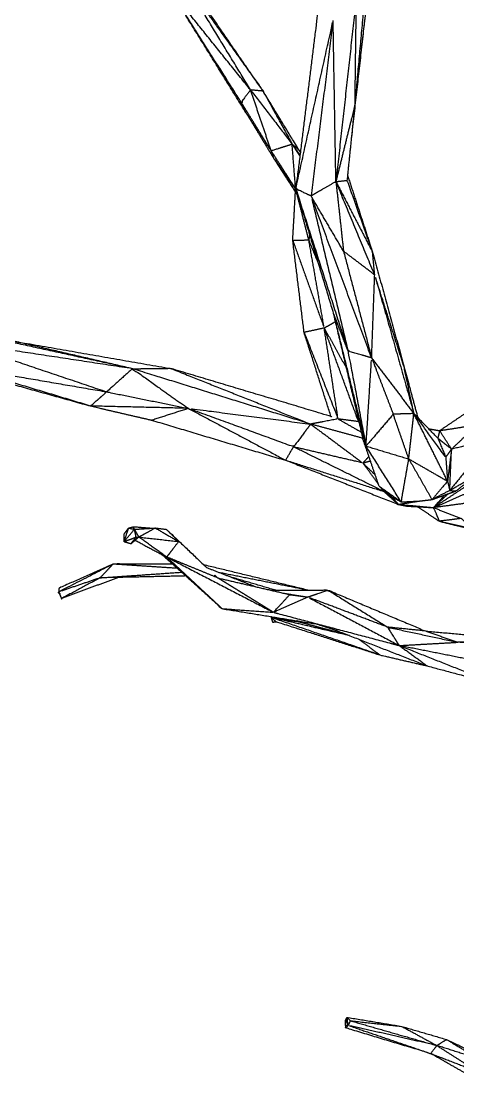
# Model space of a CAD drawing. Header units: centimetres. Extents: x 7653 to 15270, y 5751 to 14937.
# Drawn here: x 8053 to 8308, y 6570 to 7188 of the extents above; entities that cross this region are included whole.
import ezdxf

# ---------------------------------------------------------------- set-up
doc = ezdxf.new("R2010")
doc.units = ezdxf.units.CM
doc.layers.add('Make2D$Visible$Curves$Layer0', color=7, linetype='Continuous', true_color=0x000000)

msp = doc.modelspace()

# ---------------------------------------------------------------- linework, layer by layer
at = {"layer": 'Make2D$Visible$Curves$Layer0'}
for points, knots in [([(8317.17, 7383), (8321.12, 7374.98), (8325.07, 7366.97), (8326.81, 7348.73), (8328.55, 7330.5), (8321.85, 7311.76), (8315.15, 7293.02), (8304.46, 7272.86), (8293.77, 7252.7), (8275.92, 7232.65), (8258.08, 7212.6), (8256.67, 7209.49), (8255.27, 7206.37), (8250.44, 7163.42), (8245.6, 7120.46)], [0.699194, 0.699194, 0.699194, 1, 1, 2, 2, 3, 3, 4, 4, 5, 5, 6, 6, 6.799018, 6.799018, 6.799018]), ([(8215.8, 7111.8), (8215.43, 7112.37), (8215.06, 7112.94), (8204.57, 7130.15), (8194.08, 7147.37), (8173.58, 7177.14), (8153.08, 7206.92), (8150.19, 7209.87), (8147.29, 7212.82), (8129.69, 7227.43), (8112.08, 7242.04), (8110.18, 7242.03), (8108.28, 7242.03), (8107.22, 7240.78), (8106.15, 7239.54), (8106.22, 7238.46), (8106.3, 7237.39), (8106.84, 7236.05), (8107.37, 7234.71), (8124.74, 7218.64), (8142.11, 7202.57)], [3.948775, 3.948775, 3.948775, 4, 4, 5, 5, 6, 6, 7, 7, 8, 8, 9, 9, 10, 10, 11, 11, 12, 12, 12.996767, 12.996767, 12.996767]), ([(8108.28, 7242.03), (8127.79, 7227.42), (8147.29, 7212.82), (8170.69, 7180.09), (8194.08, 7147.37), (8202.54, 7131.94), (8210.99, 7116.5)], [2, 2, 2, 3, 3, 4, 4, 5, 5, 5]), ([(8220.14, 7212.84), (8222.89, 7201.92), (8225.64, 7191.01), (8219.39, 7140.68), (8213.14, 7090.35), (8224, 7054.43), (8234.86, 7018.51), (8243.58, 6981.55), (8252.29, 6944.59)], [0.352083, 0.352083, 0.352083, 1, 1, 2, 2, 3, 3, 4, 4, 4]), ([(8186.77, 7148.05), (8184.02, 7144.48), (8181.27, 7140.92), (8160.36, 7173.9), (8139.45, 7206.87)], [0, 0, 0, 1, 1, 2, 2, 2]), ([(8255.27, 7206.37), (8251.39, 7172.65), (8247.51, 7138.92), (8242.03, 7116.77), (8236.56, 7094.61)], [1, 1, 1, 2, 2, 3, 3, 3]), ([(8255.27, 7206.37), (8254, 7201.27), (8252.74, 7196.17), (8250.12, 7167.55), (8247.51, 7138.92)], [0, 0, 0, 1, 1, 2, 2, 2]), ([(8213.14, 7090.35), (8224.03, 7139.45), (8234.93, 7188.54), (8228.5, 7137.38), (8222.07, 7086.21)], [0, 0, 0, 1, 1, 2, 2, 2]), ([(7899.08, 7169.18), (7906.93, 7156.97), (7914.78, 7144.75), (7923.55, 7125.79), (7932.32, 7106.83), (7947.97, 7074.83), (7963.62, 7042.83), (7977.8, 7025.03), (7991.98, 7007.23), (8004.48, 6996.98), (8016.99, 6986.72), (8026.22, 6983.29), (8035.45, 6979.86), (8064.43, 6971.77), (8093.42, 6963.67), (8111.18, 6959.58), (8128.94, 6955.48)], [0.187458, 0.187458, 0.187458, 1, 1, 2, 2, 3, 3, 4, 4, 5, 5, 6, 6, 7, 7, 8, 8, 8]), ([(8194.08, 7147.37), (8190.43, 7147.71), (8186.77, 7148.05), (8198.88, 7132.27), (8210.99, 7116.5)], [0, 0, 0, 1, 1, 2, 2, 2]), ([(8184.18, 7134.63), (8192.34, 7121.18), (8200.5, 7107.74), (8206.72, 7098.11), (8212.95, 7088.49)], [0, 0, 0, 1, 1, 1.866739, 1.866739, 1.866739]), ([(8213.05, 7090.36), (8205.91, 7101.47), (8198.77, 7112.59), (8204.88, 7114.55), (8210.99, 7116.5)], [0, 0, 0, 1, 1, 2, 2, 2]), ([(8221.23, 7063.6), (8220.99, 7062.11), (8220.75, 7060.61), (8216.9, 7075.48), (8213.05, 7090.36), (8212.02, 7103.43), (8210.99, 7116.5)], [0.909196, 0.909196, 0.909196, 1, 1, 2, 2, 3, 3, 3]), ([(8215.52, 7109.58), (8213.26, 7113.04), (8210.99, 7116.5), (8213.29, 7113.3), (8215.59, 7110.1)], [0.6977369, 0.6977369, 0.6977369, 1, 1, 1.2475456, 1.2475456, 1.2475456]), ([(7960.2, 7103.78), (7982.44, 7068.92), (8004.68, 7034.07), (8026.46, 7017.83), (8048.25, 7001.6), (8094.26, 6993.58), (8140.26, 6985.56)], [-1, -1, -1, 0, 0, 1, 1, 2, 2, 2]), ([(8236.56, 7094.61), (8239.78, 7094.95), (8243.01, 7095.3), (8250.47, 7074.36), (8257.93, 7053.42)], [0, 0, 0, 1, 1, 2, 2, 2]), ([(8243.32, 7098.38), (8250.63, 7075.9), (8257.93, 7053.42), (8267.12, 7020.01), (8276.3, 6986.6), (8280.33, 6971.76), (8284.35, 6956.91)], [0.010512, 0.010512, 0.010512, 1, 1, 2, 2, 2.953031, 2.953031, 2.953031]), ([(8233.68, 6957.61), (8225.84, 6982.12), (8218, 7006.63), (8214.68, 7033.47), (8211.36, 7060.31), (8212.21, 7075.33), (8213.05, 7090.36)], [0, 0, 0, 1, 1, 2, 2, 3, 3, 3]), ([(8222.07, 7086.21), (8217.61, 7088.28), (8213.14, 7090.35), (8228.38, 7043.06), (8243.62, 6995.77)], [0, 0, 0, 1, 1, 2, 2, 2]), ([(8259.19, 7040.16), (8247.88, 7067.38), (8236.56, 7094.61), (8229.32, 7090.41), (8222.07, 7086.21)], [0, 0, 0, 1, 1, 2, 2, 2]), ([(8259.19, 7040.16), (8250.09, 7047.08), (8240.99, 7054.01), (8231.53, 7070.11), (8222.07, 7086.21)], [0, 0, 0, 1, 1, 2, 2, 2]), ([(8257.39, 6991.75), (8239.73, 7038.98), (8222.07, 7086.21), (8232.85, 7040.99), (8243.62, 6995.77)], [0, 0, 0, 1, 1, 2, 2, 2]), ([(8211.36, 7060.31), (8220.55, 7034.75), (8229.73, 7009.19), (8225.24, 7034.9), (8220.75, 7060.61)], [0, 0, 0, 1, 1, 2, 2, 2]), ([(8276.3, 6986.6), (8267.75, 7013.38), (8259.19, 7040.16), (8270.62, 6999.72), (8282.05, 6959.28)], [0, 0, 0, 1, 1, 2, 2, 2]), ([(8290.65, 6950.44), (8293.87, 6949.88), (8297.09, 6949.33), (8305.44, 6954.97), (8313.8, 6960.61), (8328.81, 6975.32), (8343.82, 6990.03), (8362.38, 7000), (8380.93, 7009.98), (8402.66, 7015.49), (8424.39, 7021), (8431.08, 7026.43), (8437.77, 7031.85)], [-3.886342, -3.886342, -3.886342, -3, -3, -2, -2, -1, -1, 0, 0, 1, 1, 1.231173, 1.231173, 1.231173]), ([(8243.62, 6995.77), (8239.24, 7007.14), (8234.86, 7018.51), (8244.49, 6979.41), (8254.12, 6940.3)], [0, 0, 0, 1, 1, 2, 2, 2]), ([(8249.95, 6954.53), (8249.86, 6954.57), (8249.76, 6954.61), (8239.75, 6981.9), (8229.73, 7009.19)], [0.988704, 0.988704, 0.988704, 1, 1, 2, 2, 2]), ([(8218, 7006.63), (8227.92, 6981.4), (8237.83, 6956.16), (8229.81, 6954.65), (8221.78, 6953.15)], [0, 0, 0, 1, 1, 2, 2, 2]), ([(8257.39, 6991.75), (8250.5, 6993.76), (8243.62, 6995.77), (8248.87, 6968.04), (8254.12, 6940.3)], [0, 0, 0, 1, 1, 2, 2, 2]), ([(8254.12, 6940.3), (8255.75, 6966.03), (8257.39, 6991.75), (8263.7, 6975.33), (8270.01, 6958.91)], [0, 0, 0, 1, 1, 2, 2, 2]), ([(8221.78, 6953.15), (8169.81, 6969.3), (8117.84, 6985.46), (8134.08, 6973.91), (8150.33, 6962.36)], [0, 0, 0, 1, 1, 2, 2, 2]), ([(8117.84, 6985.46), (8129.05, 6985.51), (8140.26, 6985.56), (8181.02, 6969.35), (8221.78, 6953.15)], [0, 0, 0, 1, 1, 2, 2, 2]), ([(8233.68, 6957.61), (8233.68, 6957.61), (8233.68, 6957.61), (8186.97, 6971.59), (8140.26, 6985.56)], [0.999203, 0.999203, 0.999203, 1, 1, 2, 2, 2]), ([(8150.33, 6962.36), (8126.55, 6967.16), (8102.78, 6971.96), (8098.1, 6967.82), (8093.42, 6963.67), (8121.87, 6963.02), (8150.33, 6962.36)], [0, 0, 0, 1, 1, 2, 2, 3, 3, 3]), ([(8292.62, 6909.14), (8299.56, 6911.61), (8306.49, 6914.08), (8312.84, 6918.93), (8319.18, 6923.77), (8339.17, 6945.65), (8359.17, 6967.52)], [-2, -2, -2, -1, -1, 0, 0, 0.853328, 0.853328, 0.853328]), ([(8128.94, 6955.48), (8128.94, 6955.48), (8128.94, 6955.48), (8139.64, 6958.92), (8150.33, 6962.36)], [0.999986, 0.999986, 0.999986, 1, 1, 2, 2, 2]), ([(8150.33, 6962.36), (8178.77, 6947.23), (8207.22, 6932.1), (8209.55, 6935.98), (8211.87, 6939.86)], [0, 0, 0, 1, 1, 2, 2, 2]), ([(8221.78, 6953.15), (8186.05, 6957.75), (8150.33, 6962.36), (8181.1, 6951.11), (8211.87, 6939.86), (8216.83, 6946.5), (8221.78, 6953.15)], [0, 0, 0, 1, 1, 2, 2, 3, 3, 3]), ([(8279.07, 6932.82), (8280.56, 6946.05), (8282.05, 6959.28), (8276.03, 6959.1), (8270.01, 6958.91)], [0, 0, 0, 1, 1, 2, 2, 2]), ([(8297.09, 6949.33), (8308.09, 6951.08), (8319.09, 6952.83), (8316.45, 6956.72), (8313.8, 6960.61)], [1, 1, 1, 2, 2, 3, 3, 3]), ([(8279.07, 6932.82), (8266.59, 6936.56), (8254.12, 6940.3), (8262.07, 6949.61), (8270.01, 6958.91), (8274.54, 6945.87), (8279.07, 6932.82)], [0, 0, 0, 1, 1, 2, 2, 3, 3, 3]), ([(8297.09, 6949.33), (8296.54, 6947.13), (8296, 6944.94), (8298.32, 6939.41), (8300.64, 6933.88), (8291.34, 6946.58), (8282.05, 6959.28)], [0, 0, 0, 1, 1, 2, 2, 3, 3, 3]), ([(8221.78, 6953.15), (8237.05, 6941.79), (8252.31, 6930.44), (8232.09, 6935.15), (8211.87, 6939.86)], [0, 0, 0, 1, 1, 2, 2, 2]), ([(8296, 6944.94), (8300.01, 6941.74), (8304.02, 6938.54), (8311.56, 6945.68), (8319.09, 6952.83)], [0, 0, 0, 1, 1, 2, 2, 2]), ([(8274.65, 6907.75), (8264.39, 6924.02), (8254.12, 6940.3), (8253.21, 6942.45), (8252.29, 6944.59)], [0, 0, 0, 1, 1, 2, 2, 2]), ([(8269.47, 6910.43), (8266.96, 6912.15), (8264.44, 6913.87), (8238.15, 6926.87), (8211.87, 6939.86)], [1, 1, 1, 2, 2, 3, 3, 3]), ([(8261.73, 6916.98), (8268.19, 6912.37), (8274.65, 6907.75), (8276.86, 6920.28), (8279.07, 6932.82)], [0, 0, 0, 1, 1, 2, 2, 2]), ([(8279.07, 6932.82), (8290.38, 6926.34), (8301.7, 6919.86), (8297.16, 6914.5), (8292.62, 6909.14)], [0, 0, 0, 1, 1, 2, 2, 2]), ([(8279.07, 6932.82), (8285.85, 6920.98), (8292.62, 6909.14), (8292.63, 6909.14), (8292.63, 6909.14)], [0, 0, 0, 1, 1, 1.000436, 1.000436, 1.000436]), ([(8301.7, 6919.86), (8302.34, 6917.15), (8302.98, 6914.44), (8297.8, 6911.79), (8292.62, 6909.14)], [0, 0, 0, 1, 1, 2, 2, 2]), ([(8269.47, 6910.43), (8271.16, 6908.39), (8272.86, 6906.34), (8283.19, 6905.39), (8293.53, 6904.43)], [0, 0, 0, 1, 1, 2, 2, 2]), ([(8272.86, 6906.34), (8275.41, 6905.83), (8277.95, 6905.31), (8285.74, 6904.87), (8293.53, 6904.43)], [0, 0, 0, 1, 1, 2, 2, 2]), ([(8274.65, 6907.75), (8279.91, 6908), (8285.17, 6908.26), (8288.9, 6908.7), (8292.62, 6909.14)], [0, 0, 0, 1, 1, 2, 2, 2]), ([(8284.24, 6904.96), (8290.54, 6900.74), (8296.83, 6896.52), (8307.62, 6893.85), (8318.4, 6891.18), (8328.12, 6877.46), (8337.85, 6863.74)], [0.230177, 0.230177, 0.230177, 1, 1, 2, 2, 3, 3, 3]), ([(8317.55, 6907.66), (8305.54, 6906.04), (8293.53, 6904.43), (8295.18, 6900.48), (8296.83, 6896.52)], [0, 0, 0, 1, 1, 2, 2, 2]), ([(8316.21, 6892.25), (8306.52, 6894.38), (8296.83, 6896.52), (8303.3, 6897.31), (8309.76, 6898.09), (8312.99, 6895.17), (8316.21, 6892.25)], [0, 0, 0, 1, 1, 2, 2, 3, 3, 3]), ([(8119.87, 6887.06), (8116.41, 6885.76), (8112.95, 6884.47), (8114.29, 6888.5), (8115.63, 6892.53)], [0, 0, 0, 1, 1, 2, 2, 2]), ([(8112.95, 6884.47), (8113, 6886.79), (8113.05, 6889.12), (8114.34, 6890.83), (8115.63, 6892.53), (8117.06, 6892.92), (8118.49, 6893.3), (8123.88, 6892.87), (8129.28, 6892.44)], [0, 0, 0, 1, 1, 2, 2, 3, 3, 3.561946, 3.561946, 3.561946]), ([(8115.63, 6892.53), (8117.27, 6892.16), (8118.91, 6891.78), (8120.22, 6889.53), (8121.52, 6887.28)], [1, 1, 1, 2, 2, 3, 3, 3]), ([(8118.91, 6891.78), (8125.04, 6892.17), (8131.17, 6892.56), (8134.42, 6892.16), (8137.68, 6891.76), (8149.4, 6880.62), (8161.11, 6869.48)], [0, 0, 0, 1, 1, 2, 2, 3, 3, 3]), ([(8118.91, 6891.78), (8119.39, 6889.42), (8119.87, 6887.06), (8120.7, 6887.17), (8121.52, 6887.28)], [0, 0, 0, 1, 1, 2, 2, 2]), ([(8121.52, 6887.28), (8126.35, 6889.92), (8131.17, 6892.56), (8137.96, 6888.59), (8144.75, 6884.62)], [0, 0, 0, 1, 1, 2, 2, 2]), ([(8137.84, 6875.59), (8141.29, 6880.11), (8144.75, 6884.62), (8133.14, 6885.95), (8121.52, 6887.28), (8129.68, 6881.44), (8137.84, 6875.59)], [0, 0, 0, 1, 1, 2, 2, 3, 3, 3]), ([(8135.21, 6876.99), (8152.66, 6861.25), (8170.11, 6845.51), (8198.53, 6840.89), (8226.94, 6836.28)], [0.073883, 0.073883, 0.073883, 1, 1, 1.973483, 1.973483, 1.973483]), ([(8200.1, 6843.36), (8183.81, 6853.4), (8167.53, 6863.44), (8152.68, 6869.51), (8137.84, 6875.59), (8153.97, 6860.55), (8170.11, 6845.51)], [0, 0, 0, 1, 1, 2, 2, 3, 3, 3]), ([(8106.47, 6871.49), (8090.67, 6863.38), (8074.86, 6855.27), (8075.67, 6853.35), (8076.48, 6851.42), (8076.47, 6851.32), (8076.45, 6851.22)], [0, 0, 0, 1, 1, 2, 2, 3, 3, 3]), ([(8141.29, 6871.51), (8123.88, 6871.5), (8106.47, 6871.49), (8090.73, 6864.47), (8075, 6857.46), (8074.93, 6856.37), (8074.86, 6855.27), (8075.66, 6853.24), (8076.45, 6851.22), (8076.64, 6851.39), (8076.83, 6851.56)], [1.317388, 1.317388, 1.317388, 2, 2, 3, 3, 4, 4, 5, 5, 5.168684, 5.168684, 5.168684]), ([(8106.47, 6871.49), (8102.72, 6867.48), (8098.98, 6863.48), (8086.92, 6859.38), (8074.86, 6855.27)], [0, 0, 0, 1, 1, 2, 2, 2]), ([(8165.79, 6865.05), (8166.66, 6864.24), (8167.53, 6863.44), (8166.68, 6864.24), (8165.82, 6865.04)], [0.9237742, 0.9237742, 0.9237742, 1, 1, 1.2662166, 1.2662166, 1.2662166]), ([(8198.8, 6856.21), (8215.35, 6856.27), (8231.89, 6856.33), (8260.43, 6844.38), (8288.96, 6832.43), (8316.97, 6829.91), (8344.98, 6827.39)], [0.098416, 0.098416, 0.098416, 1, 1, 2, 2, 2.899686, 2.899686, 2.899686]), ([(8220.11, 6852.27), (8226, 6854.3), (8231.89, 6856.33), (8249.32, 6845.52), (8266.74, 6834.7)], [0, 0, 0, 1, 1, 2, 2, 2]), ([(8220.11, 6852.27), (8214.87, 6852.99), (8209.63, 6853.7), (8204.86, 6848.53), (8200.1, 6843.36), (8210.1, 6847.82), (8220.11, 6852.27)], [0, 0, 0, 1, 1, 2, 2, 3, 3, 3]), ([(8266.74, 6834.7), (8243.43, 6843.49), (8220.11, 6852.27), (8246.84, 6838.13), (8273.57, 6823.98)], [0, 0, 0, 1, 1, 2, 2, 2]), ([(8198.99, 6840.82), (8198.86, 6840.61), (8198.72, 6840.39), (8199.17, 6838.98), (8199.61, 6837.57), (8200.6, 6837.76), (8201.6, 6837.95), (8231.9, 6828.22), (8262.2, 6818.49), (8276.06, 6815.28), (8289.92, 6812.06), (8310.6, 6806.59), (8331.29, 6801.12), (8341.04, 6793.36), (8350.78, 6785.6), (8356.24, 6773.55), (8361.7, 6761.49), (8369.4, 6736.54), (8377.1, 6711.58)], [3.862159, 3.862159, 3.862159, 4, 4, 5, 5, 6, 6, 7, 7, 8, 8, 9, 9, 10, 10, 11, 11, 12, 12, 12]), ([(8214.16, 6838.35), (8214.73, 6838.08), (8215.3, 6837.8), (8214.51, 6838.12), (8213.71, 6838.43)], [2.9123505, 2.9123505, 2.9123505, 3, 3, 3.1085151, 3.1085151, 3.1085151]), ([(8273.57, 6823.98), (8270.16, 6829.34), (8266.74, 6834.7), (8287.2, 6830.3), (8307.66, 6825.89)], [0, 0, 0, 1, 1, 2, 2, 2]), ([(8330.39, 6812.63), (8301.98, 6818.3), (8273.57, 6823.98), (8302.43, 6812.55), (8331.29, 6801.12)], [0, 0, 0, 1, 1, 2, 2, 2]), ([(8316.52, 6570.1), (8314.13, 6572.41), (8311.74, 6574.71), (8301.81, 6580.35), (8291.89, 6585.99), (8267.18, 6593.43), (8242.47, 6600.86), (8242.34, 6601.74), (8242.21, 6602.61), (8242.19, 6604), (8242.18, 6605.39), (8242.63, 6606.26), (8243.08, 6607.12), (8259.02, 6604.48), (8274.97, 6601.84)], [-5, -5, -5, -4, -4, -3, -3, -2, -2, -1, -1, 0, 0, 1, 1, 2, 2, 2]), ([(8243.65, 6602.44), (8243.36, 6604.78), (8243.08, 6607.12), (8244.01, 6606.13), (8244.95, 6605.14), (8259.96, 6603.49), (8274.97, 6601.84), (8285.19, 6596.26), (8295.4, 6590.69)], [0, 0, 0, 1, 1, 2, 2, 3, 3, 4, 4, 4]), ([(8295.4, 6590.69), (8269.52, 6596.57), (8243.65, 6602.44), (8267.77, 6594.22), (8291.89, 6585.99)], [0, 0, 0, 1, 1, 2, 2, 2]), ([(8295.4, 6590.69), (8293.64, 6588.34), (8291.89, 6585.99), (8305.62, 6580.72), (8319.36, 6575.45)], [0, 0, 0, 1, 1, 2, 2, 2]), ([(8295.4, 6590.69), (8298.24, 6592.44), (8301.07, 6594.19), (8310.7, 6588.47), (8320.33, 6582.74)], [0, 0, 0, 1, 1, 2, 2, 2]), ([(8320.33, 6582.74), (8307.87, 6586.72), (8295.4, 6590.69), (8307.38, 6583.07), (8319.36, 6575.45)], [0, 0, 0, 1, 1, 2, 2, 2])]:
    msp.add_open_spline(points, degree=2, knots=knots, dxfattribs=at)
for points in [[(8186.77, 7148.05), (8167.03, 7180.43), (8147.29, 7212.82)], [(8184.18, 7134.63), (8161.82, 7170.75), (8139.45, 7206.87)], [(8186.77, 7148.05), (8163.11, 7177.46), (8139.45, 7206.87)], [(8248.29, 7200.36), (8242.42, 7147.48), (8236.56, 7094.61)], [(8248.29, 7200.36), (8247.9, 7169.64), (8247.51, 7138.92)], [(8236.56, 7094.61), (8235.74, 7141.58), (8234.93, 7188.54)], [(8198.77, 7112.59), (8192.77, 7130.32), (8186.77, 7148.05)], [(8184.18, 7134.63), (8182.73, 7137.77), (8181.27, 7140.92)], [(8198.77, 7112.59), (8190.02, 7126.75), (8181.27, 7140.92)], [(8247.51, 7138.92), (8245.26, 7117.11), (8243.01, 7095.3)], [(8184.18, 7134.63), (8191.48, 7123.61), (8198.77, 7112.59)], [(8215.06, 7112.94), (8213.03, 7114.72), (8210.99, 7116.5)], [(8200.5, 7107.74), (8199.63, 7110.17), (8198.77, 7112.59)], [(8200.5, 7107.74), (8206.77, 7099.05), (8213.05, 7090.36)], [(8213.14, 7090.38), (8213.1, 7090.37), (8213.05, 7090.36)], [(8213.15, 7090.38), (8213.14, 7090.37), (8213.14, 7090.35)], [(8213.48, 7089.23), (8213.56, 7089.02), (8213.64, 7088.8)], [(8236.56, 7094.61), (8247.25, 7074.02), (8257.93, 7053.42)], [(8236.56, 7094.61), (8238.78, 7074.31), (8240.99, 7054.01)], [(8211.36, 7060.31), (8216.06, 7060.46), (8220.75, 7060.61)], [(8226.11, 7047.46), (8223.43, 7054.04), (8220.75, 7060.61)], [(8240.99, 7054.01), (8249.19, 7022.88), (8257.39, 6991.75)], [(8259.19, 7040.16), (8258.56, 7046.79), (8257.93, 7053.42)], [(8257.39, 6991.75), (8258.29, 7015.95), (8259.19, 7040.16)], [(8229.73, 7009.19), (8223.86, 7007.91), (8218, 7006.63)], [(8229.73, 7009.19), (8232.96, 7011.03), (8236.19, 7012.88)], [(8237.83, 6956.16), (8233.78, 6982.67), (8229.73, 7009.19)], [(8229.73, 7009.19), (8236.11, 6997.67), (8242.49, 6986.16)], [(8117.84, 6985.46), (8067.76, 6993.05), (8017.69, 7000.63)], [(8017.69, 7000.63), (8060.23, 6986.3), (8102.78, 6971.96)], [(8117.84, 6985.46), (8079.39, 6993.86), (8040.93, 7002.25)], [(8117.84, 6985.46), (8083.05, 6993.53), (8048.25, 7001.6)], [(8257.39, 6991.75), (8269.72, 6975.52), (8282.05, 6959.28)], [(8016.99, 6986.72), (8059.88, 6979.34), (8102.78, 6971.96)], [(8093.42, 6963.67), (8055.2, 6975.19), (8016.99, 6986.72)], [(8117.84, 6985.46), (8110.31, 6978.71), (8102.78, 6971.96)], [(8282.05, 6959.28), (8279.17, 6972.94), (8276.3, 6986.6)], [(8128.94, 6955.48), (8168.63, 6943.58), (8208.32, 6931.68)], [(8249.76, 6954.61), (8243.8, 6955.39), (8237.83, 6956.16)], [(8237.83, 6956.16), (8244.61, 6952.31), (8251.38, 6948.46)], [(8249.76, 6954.61), (8249.87, 6954.51), (8249.98, 6954.4)], [(8249.76, 6954.61), (8249.85, 6954.59), (8249.94, 6954.57)], [(8296, 6944.94), (8289.03, 6952.11), (8282.05, 6959.28)], [(8301.7, 6919.86), (8291.87, 6939.57), (8282.05, 6959.28)], [(8252.23, 6944.86), (8237, 6949), (8221.78, 6953.15)], [(8304.02, 6938.54), (8300.55, 6943.93), (8297.09, 6949.33)], [(8252.32, 6944.55), (8252.3, 6944.57), (8252.29, 6944.59)], [(8261.73, 6916.98), (8257.01, 6930.79), (8252.29, 6944.59)], [(8326.88, 6943.92), (8314.93, 6929.18), (8302.98, 6914.44)], [(8326.88, 6943.92), (8315.45, 6941.23), (8304.02, 6938.54)], [(8304.02, 6938.54), (8302.33, 6936.21), (8300.64, 6933.88)], [(8304.02, 6938.54), (8302.86, 6929.2), (8301.7, 6919.86)], [(8302.98, 6914.44), (8303.5, 6926.49), (8304.02, 6938.54)], [(8207.22, 6932.1), (8240.04, 6919.22), (8272.86, 6906.34)], [(8207.22, 6932.1), (8235.83, 6922.99), (8264.44, 6913.87)], [(8255.81, 6934.31), (8254.06, 6932.38), (8252.31, 6930.44)], [(8252.31, 6930.44), (8254.5, 6931.09), (8256.69, 6931.74)], [(8261.34, 6918.1), (8256.83, 6924.27), (8252.31, 6930.44)], [(8252.31, 6930.44), (8255.91, 6926.96), (8259.51, 6923.48)], [(8300.64, 6933.88), (8301.17, 6926.87), (8301.7, 6919.86)], [(8302.98, 6914.44), (8311.08, 6919.11), (8319.18, 6923.77)], [(8261.73, 6916.98), (8265.6, 6913.71), (8269.47, 6910.43)], [(8293.53, 6904.43), (8304.54, 6911.73), (8315.55, 6919.03)], [(8293.53, 6904.43), (8307.37, 6910.48), (8321.21, 6916.52)], [(8264.44, 6913.87), (8263.65, 6914.95), (8262.87, 6916.02)], [(8264.44, 6913.87), (8264.11, 6914.56), (8263.78, 6915.25)], [(8272.86, 6906.34), (8268.65, 6910.11), (8264.44, 6913.87)], [(8274.65, 6907.75), (8272.06, 6909.09), (8269.47, 6910.43)], [(8301.95, 6912.46), (8297.74, 6908.45), (8293.53, 6904.43)], [(8299.89, 6911.73), (8296.71, 6908.08), (8293.53, 6904.43)], [(8302.98, 6914.44), (8304.74, 6914.26), (8306.49, 6914.08)], [(8272.86, 6906.34), (8279.01, 6907.3), (8285.17, 6908.26)], [(8293.53, 6904.43), (8301.65, 6901.26), (8309.76, 6898.09)], [(8112.95, 6884.47), (8115.93, 6888.13), (8118.91, 6891.78)], [(8118.91, 6891.78), (8118.7, 6892.54), (8118.49, 6893.3)], [(8137.68, 6891.76), (8141.22, 6888.19), (8144.75, 6884.62)], [(8116.94, 6883.29), (8119.23, 6885.29), (8121.52, 6887.28)], [(8116.94, 6883.29), (8118.4, 6885.18), (8119.87, 6887.06)], [(8119.39, 6885.42), (8128.61, 6880.51), (8137.84, 6875.59)], [(8116.94, 6883.29), (8114.94, 6883.88), (8112.95, 6884.47)], [(8137.84, 6875.59), (8168.97, 6859.47), (8200.1, 6843.36)], [(8098.98, 6863.48), (8122.76, 6865.13), (8146.54, 6866.77)], [(8144.07, 6869), (8125.27, 6870.24), (8106.47, 6871.49)], [(8220.22, 6856.29), (8189.81, 6863.67), (8159.41, 6871.05)], [(8161.11, 6869.48), (8160.39, 6870.15), (8159.66, 6870.82)], [(8161.11, 6869.48), (8175.47, 6863.88), (8189.84, 6858.28)], [(8109.72, 6863.71), (8093.1, 6857.57), (8076.48, 6851.42)], [(8098.98, 6863.48), (8087.73, 6857.45), (8076.48, 6851.42)], [(8149, 6864.55), (8123.99, 6864.01), (8098.98, 6863.48)], [(8167.53, 6863.44), (8188.58, 6858.57), (8209.63, 6853.7)], [(8219.98, 6856.29), (8194.47, 6861.35), (8168.96, 6866.42)], [(8201.48, 6856.22), (8188.69, 6859.96), (8175.91, 6863.71)], [(8206.68, 6854.38), (8213.4, 6853.33), (8220.11, 6852.27)], [(8170.11, 6845.51), (8185.1, 6844.43), (8200.1, 6843.36)], [(8200.49, 6843.26), (8200.49, 6843.26), (8200.49, 6843.25)], [(8200.49, 6843.26), (8201.81, 6842.92), (8203.13, 6842.58)], [(8200.49, 6843.25), (8237.03, 6833.62), (8273.57, 6823.98)], [(8262.2, 6818.49), (8230.46, 6829.44), (8198.72, 6840.39)], [(8244.57, 6829.75), (8221.65, 6835.07), (8198.72, 6840.39)], [(8198.72, 6840.39), (8207.01, 6839.1), (8215.3, 6837.8)], [(8198.72, 6840.39), (8200.16, 6839.17), (8201.6, 6837.95)], [(8215.3, 6837.8), (8229.35, 6834.01), (8243.4, 6830.21)], [(8238.51, 6832.12), (8231.71, 6834.36), (8224.91, 6836.61)], [(8229.73, 6835.54), (8259.82, 6823.8), (8289.92, 6812.06)], [(8288.96, 6832.43), (8277.85, 6833.57), (8266.74, 6834.7)], [(8288.96, 6832.43), (8298.31, 6829.16), (8307.66, 6825.89)], [(8262.2, 6818.49), (8256.06, 6823.08), (8249.91, 6827.67)], [(8268.14, 6825.43), (8270.85, 6824.7), (8273.57, 6823.98)], [(8273.57, 6823.98), (8290.62, 6824.94), (8307.66, 6825.89)], [(8273.57, 6823.98), (8281.74, 6818.02), (8289.92, 6812.06)], [(8345.13, 6826.7), (8326.4, 6826.3), (8307.66, 6825.89)], [(8341.9, 6825.08), (8324.78, 6825.49), (8307.66, 6825.89)], [(8242.18, 6605.39), (8242.91, 6603.92), (8243.65, 6602.44)], [(8242.21, 6602.61), (8242.93, 6602.53), (8243.65, 6602.44)], [(8242.47, 6600.86), (8243.06, 6601.65), (8243.65, 6602.44)], [(8244.95, 6605.14), (8244.3, 6603.79), (8243.65, 6602.44)], [(8244.95, 6605.14), (8270.17, 6597.91), (8295.4, 6590.69)], [(8274.97, 6601.84), (8288.02, 6598.02), (8301.07, 6594.19)], [(8301.07, 6594.19), (8307.06, 6591.35), (8313.04, 6588.5)]]:
    msp.add_open_spline(points, degree=2, dxfattribs=at)

doc.saveas('drawing.dxf')
